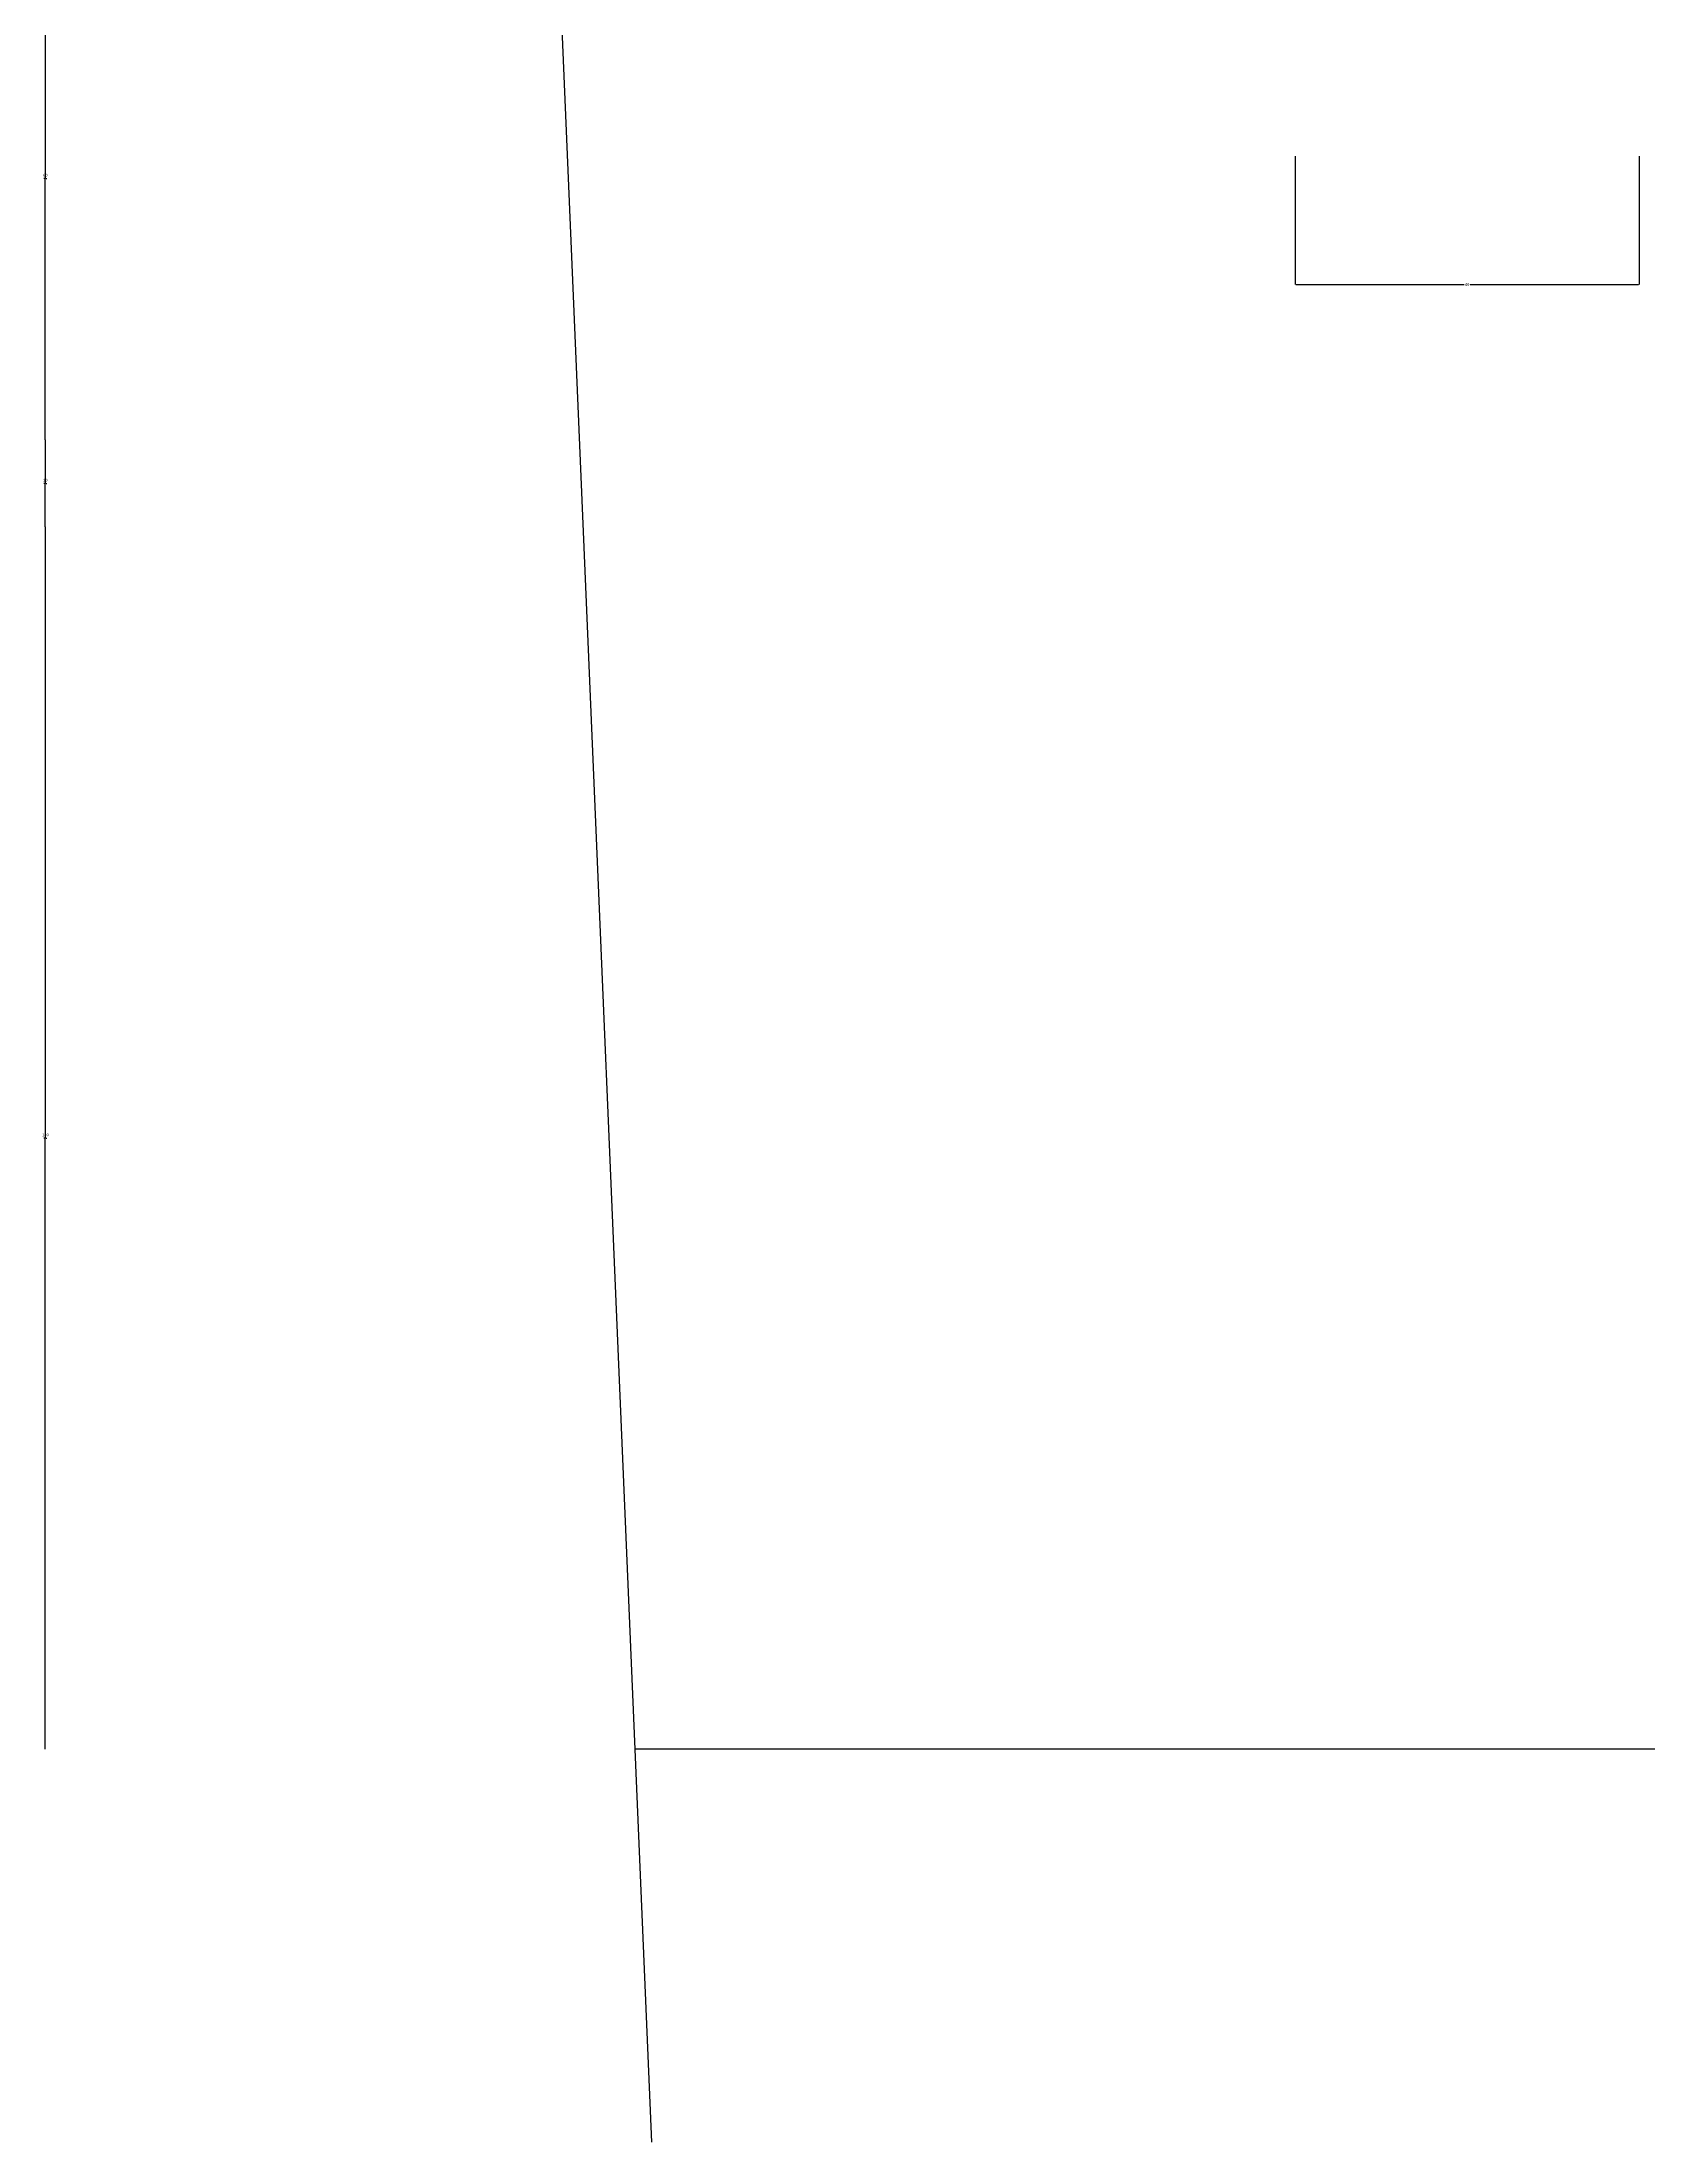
# Model space of a CAD drawing. Header units: metres. Extents: x 186 to 5383, y 145 to 6983.
# Drawn here: x 257 to 810, y 403 to 1126 of the extents above; entities that cross this region are included whole.
import ezdxf

# ---------------------------------------------------------------- set-up
doc = ezdxf.new("R2010")
doc.units = ezdxf.units.M
for name, color, linetype in [('3', 3, 'Continuous'), ('4', 4, 'Continuous'), ('DIM', 3, 'Continuous')]:
    doc.layers.add(name, color=color, linetype=linetype)
doc.dimstyles.get("Standard").update_dxf_attribs({"dimtxt": 2.5, "dimasz": 2.5, "dimexe": 1.25, "dimexo": 0.625, "dimtad": 1, "dimcen": 2.5, "dimazin": 3, "dimtfac": 1, "dimtmove": 0, "dimatfit": 3})

# ---------------------------------------------------------------- blocks, each defined once
blk = doc.blocks.new('*D1')
for p, q in [((258.12, 959.3), (258.12, 748.9)), ((257.87, 748.9), (257.62, 748.9)), ((258.12, 538.49), (258.12, 748.9)), ((258.12, 748.9), (258.12, 748.9)), ((258.37, 748.9), (258.62, 748.9))]:
    blk.add_line(p, q)
at = {"layer": 'Defpoints'}
for p in [(258.12, 959.3), (258.12, 748.9), (258.12, 538.49)]:
    blk.add_point(p, dxfattribs=at)
at = {"layer": 'DIM', "insert": (258.12, 750.025), "char_height": 1, "attachment_point": 5}
blk.add_mtext('140', dxfattribs=at)
blk = doc.blocks.new('*D4')
for p, q in [((258.12, 1169.3), (258.12, 1079.3)), ((257.87, 1079.3), (257.62, 1079.3)), ((258.12, 989.3), (258.12, 1079.3)), ((258.12, 1079.3), (258.12, 1079.3)), ((258.37, 1079.3), (258.62, 1079.3))]:
    blk.add_line(p, q)
at = {"layer": 'Defpoints'}
for p in [(258.12, 1169.3), (258.12, 1079.3), (258.12, 989.3)]:
    blk.add_point(p, dxfattribs=at)
at = {"layer": 'DIM', "insert": (258.12, 1080.425), "char_height": 1, "attachment_point": 5}
blk.add_mtext('60', dxfattribs=at)
blk = doc.blocks.new('*D5')
for p, q in [((258.12, 989.3), (258.12, 974.3)), ((257.87, 974.3), (257.62, 974.3)), ((258.12, 959.3), (258.12, 974.3)), ((258.12, 974.3), (258.12, 974.3)), ((258.37, 974.3), (258.62, 974.3))]:
    blk.add_line(p, q)
at = {"layer": 'Defpoints'}
for p in [(258.12, 989.3), (258.12, 974.3), (258.12, 959.3)]:
    blk.add_point(p, dxfattribs=at)
at = {"layer": 'DIM', "insert": (258.12, 975.425), "char_height": 1, "attachment_point": 5}
blk.add_mtext('10', dxfattribs=at)
blk = doc.blocks.new('*D8')
for p, q in [((688.45, 1086.97), (688.45, 1042.78)), ((806.95, 1086.97), (806.95, 1042.78)), ((688.7, 1042.78), (746.7, 1042.78)), ((748.7, 1042.78), (806.7, 1042.78))]:
    blk.add_line(p, q)
at = {"layer": 'Defpoints'}
for p in [(688.45, 1086.97), (806.95, 1086.97), (688.45, 1042.78)]:
    blk.add_point(p, dxfattribs=at)
at = {"layer": 'DIM', "insert": (747.7, 1042.78), "char_height": 1, "attachment_point": 5}
blk.add_mtext('40', dxfattribs=at)

msp = doc.modelspace()

# ---------------------------------------------------------------- linework, layer by layer
at = {"layer": '3'}
msp.add_line((410.67, 1725.43), (466.84, 403.2), dxfattribs=at)
at = {"layer": '4'}
msp.add_line((1165.66, 538.49), (461.09, 538.49), dxfattribs=at)

# ---------------------------------------------------------------- dimensions: what is measured, and where the dimension line sits
at = {"layer": 'DIM'}
for base, p1, p2, text, picture, middle in [((258.12, 1079.3), (258.12, 1169.3), (258.12, 989.3), '60', '*D4', (258.12, 1080.425)), ((688.45, 1042.78), (688.45, 1086.97), (806.95, 1086.97), '40', '*D8', (747.7, 1042.78)), ((258.12, 974.3), (258.12, 989.3), (258.12, 959.3), '10', '*D5', (258.12, 975.425)), ((258.12, 748.9), (258.12, 959.3), (258.12, 538.49), '140', '*D1', (258.12, 750.025))]:
    dim = msp.add_linear_dim(base=base, p1=p1, p2=p2, text=text, dimstyle='Standard', dxfattribs=at)
    dim.commit()
    dim.dimension.update_dxf_attribs({"geometry": picture, "text_midpoint": middle})

doc.saveas('drawing.dxf')
